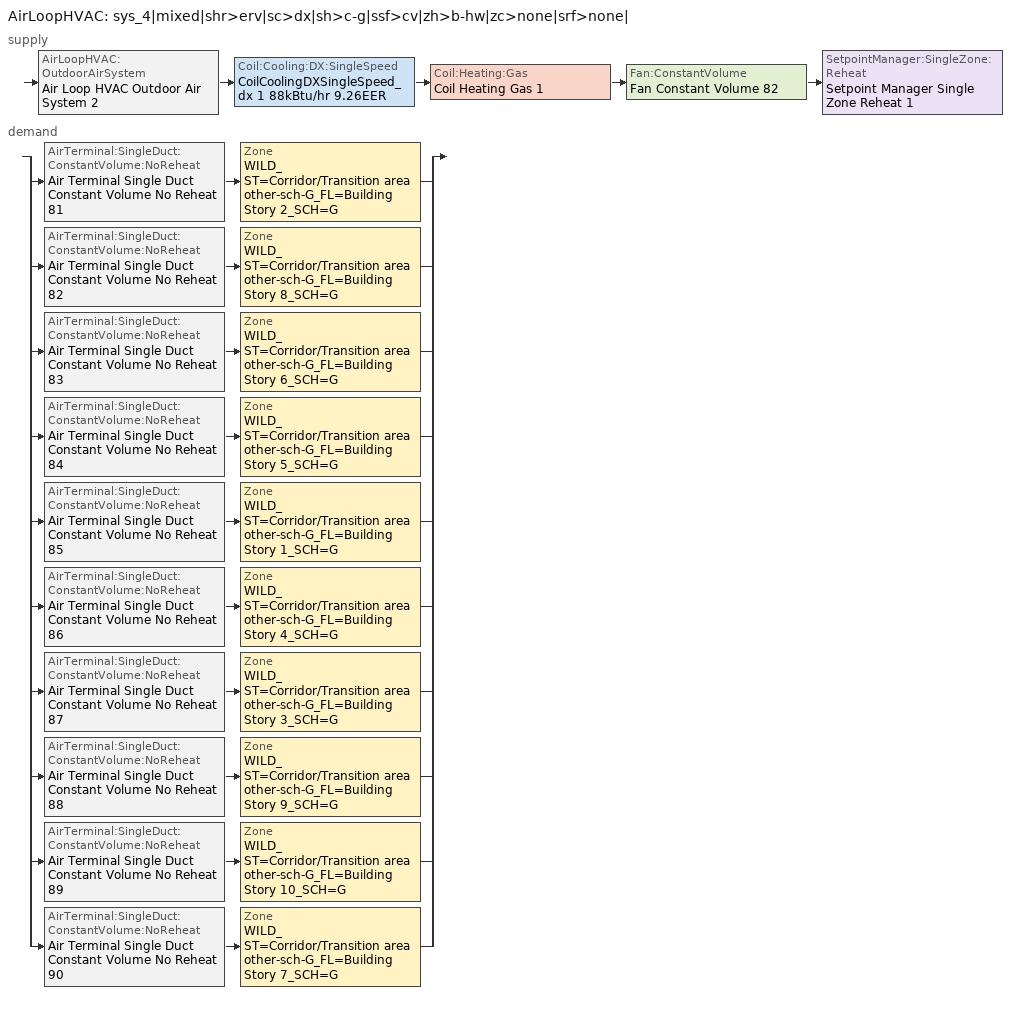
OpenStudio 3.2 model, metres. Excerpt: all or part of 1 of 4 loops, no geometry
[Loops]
AirLoopHVAC 'sys_4|mixed|shr>erv|sc>dx|sh>c-g|ssf>cv|zh>b-hw|zc>none|srf>none|'
 supply: AirLoopHVAC:OutdoorAirSystem 'Air Loop HVAC Outdoor Air System 2' > Coil:Cooling:DX:SingleSpeed 'CoilCoolingDXSingleSpeed_dx 1 88kBtu/hr 9.26EER' > Coil:Heating:Gas 'Coil Heating Gas 1' > Fan:ConstantVolume 'Fan Constant Volume 82' > SetpointManager:SingleZone:Reheat 'Setpoint Manager Single Zone Reheat 1'
 demand: split
  | AirTerminal:SingleDuct:ConstantVolume:NoReheat 'Air Terminal Single Duct Constant Volume No Reheat 81' > Zone 'WILD_ST=Corridor/Transition area other-sch-G_FL=Building Story 2_SCH=G'
  | AirTerminal:SingleDuct:ConstantVolume:NoReheat 'Air Terminal Single Duct Constant Volume No Reheat 82' > Zone 'WILD_ST=Corridor/Transition area other-sch-G_FL=Building Story 8_SCH=G'
  | AirTerminal:SingleDuct:ConstantVolume:NoReheat 'Air Terminal Single Duct Constant Volume No Reheat 83' > Zone 'WILD_ST=Corridor/Transition area other-sch-G_FL=Building Story 6_SCH=G'
  | AirTerminal:SingleDuct:ConstantVolume:NoReheat 'Air Terminal Single Duct Constant Volume No Reheat 84' > Zone 'WILD_ST=Corridor/Transition area other-sch-G_FL=Building Story 5_SCH=G'
  | AirTerminal:SingleDuct:ConstantVolume:NoReheat 'Air Terminal Single Duct Constant Volume No Reheat 85' > Zone 'WILD_ST=Corridor/Transition area other-sch-G_FL=Building Story 1_SCH=G'
  | AirTerminal:SingleDuct:ConstantVolume:NoReheat 'Air Terminal Single Duct Constant Volume No Reheat 86' > Zone 'WILD_ST=Corridor/Transition area other-sch-G_FL=Building Story 4_SCH=G'
  | AirTerminal:SingleDuct:ConstantVolume:NoReheat 'Air Terminal Single Duct Constant Volume No Reheat 87' > Zone 'WILD_ST=Corridor/Transition area other-sch-G_FL=Building Story 3_SCH=G'
  | AirTerminal:SingleDuct:ConstantVolume:NoReheat 'Air Terminal Single Duct Constant Volume No Reheat 88' > Zone 'WILD_ST=Corridor/Transition area other-sch-G_FL=Building Story 9_SCH=G'
  | AirTerminal:SingleDuct:ConstantVolume:NoReheat 'Air Terminal Single Duct Constant Volume No Reheat 89' > Zone 'WILD_ST=Corridor/Transition area other-sch-G_FL=Building Story 10_SCH=G'
  | AirTerminal:SingleDuct:ConstantVolume:NoReheat 'Air Terminal Single Duct Constant Volume No Reheat 90' > Zone 'WILD_ST=Corridor/Transition area other-sch-G_FL=Building Story 7_SCH=G'
[Sizing:Zone] Zone Cooling Design Supply Air Temperature Input Method=TemperatureDifference; Zone Cooling Design Supply Air Temperature {C}=14; Zone Cooling Design Supply Air Temperature Difference {deltaC}=11; Zone Heating Design Supply Air Temperature Input Method=TemperatureDifference; Zone Heating Design Supply Air Temperature {C}=40; Zone Heating Design Supply Air Temperature Difference {deltaC}=21; Zone Cooling Design Supply Air Humidity Ratio {kg-H2O/kg-air}=0.0085; Zone Heating Design Supply Air Humidity Ratio {kg-H2O/kg-air}=0.008; Zone Heating Sizing Factor=1.3; Zone Cooling Sizing Factor=1.1; Cooling Design Air Flow Method=DesignDay; Heating Design Air Flow Method=DesignDay; Account for Dedicated Outdoor Air System=No; Dedicated Outdoor Air System Control Strategy=NeutralSupplyAir; Dedicated Outdoor Air Low Setpoint Temperature for Design {C}=autosize; Dedicated Outdoor Air High Setpoint Temperature for Design {C}=autosize
WILD_ST=Corridor/Transition area other-sch-G_FL=Building Story 2_SCH=G; WILD_ST=Corridor/Transition area other-sch-G_FL=Building Story 8_SCH=G; WILD_ST=Corridor/Transition area other-sch-G_FL=Building Story 6_SCH=G; WILD_ST=Corridor/Transition area other-sch-G_FL=Building Story 5_SCH=G; WILD_ST=Corridor/Transition area other-sch-G_FL=Building Story 1_SCH=G; WILD_ST=Corridor/Transition area other-sch-G_FL=Building Story 4_SCH=G; WILD_ST=Corridor/Transition area other-sch-G_FL=Building Story 3_SCH=G; WILD_ST=Corridor/Transition area other-sch-G_FL=Building Story 9_SCH=G; WILD_ST=Corridor/Transition area other-sch-G_FL=Building Story 10_SCH=G; WILD_ST=Corridor/Transition area other-sch-G_FL=Building Story 7_SCH=G
[Zone equipment]
WILD_ST=Corridor/Transition area other-sch-G_FL=Building Story 2_SCH=G: Air Terminal Single Duct Constant Volume No Reheat 81, Zone HVAC Baseboard Convective Water 81
WILD_ST=Corridor/Transition area other-sch-G_FL=Building Story 8_SCH=G: Air Terminal Single Duct Constant Volume No Reheat 82, Zone HVAC Baseboard Convective Water 82
WILD_ST=Corridor/Transition area other-sch-G_FL=Building Story 6_SCH=G: Air Terminal Single Duct Constant Volume No Reheat 83, Zone HVAC Baseboard Convective Water 83
WILD_ST=Corridor/Transition area other-sch-G_FL=Building Story 5_SCH=G: Air Terminal Single Duct Constant Volume No Reheat 84, Zone HVAC Baseboard Convective Water 84
WILD_ST=Corridor/Transition area other-sch-G_FL=Building Story 1_SCH=G: Air Terminal Single Duct Constant Volume No Reheat 85, Zone HVAC Baseboard Convective Water 85
WILD_ST=Corridor/Transition area other-sch-G_FL=Building Story 4_SCH=G: Air Terminal Single Duct Constant Volume No Reheat 86, Zone HVAC Baseboard Convective Water 86
WILD_ST=Corridor/Transition area other-sch-G_FL=Building Story 3_SCH=G: Air Terminal Single Duct Constant Volume No Reheat 87, Zone HVAC Baseboard Convective Water 87
WILD_ST=Corridor/Transition area other-sch-G_FL=Building Story 9_SCH=G: Air Terminal Single Duct Constant Volume No Reheat 88, Zone HVAC Baseboard Convective Water 88
WILD_ST=Corridor/Transition area other-sch-G_FL=Building Story 10_SCH=G: Air Terminal Single Duct Constant Volume No Reheat 89, Zone HVAC Baseboard Convective Water 89
WILD_ST=Corridor/Transition area other-sch-G_FL=Building Story 7_SCH=G: Air Terminal Single Duct Constant Volume No Reheat 90, Zone HVAC Baseboard Convective Water 90
[AirLoopHVAC]
sys_4|mixed|shr>erv|sc>dx|sh>c-g|ssf>cv|zh>b-hw|zc>none|srf>none|: Availability Schedule=sys_4|mixed|shr>none|sc>dx|sh>c-g|ssf>cv|zh>b-hw|zc>none|srf>none| Occ Sch; Design Supply Air Flow Rate {m3/s}=autosize; Design Return Air Flow Fraction of Supply Air Flow=1
[Sizing:System]
sys_4|mixed|shr>erv|sc>dx|sh>c-g|ssf>cv|zh>b-hw|zc>none|srf>none|: Type of Load to Size On=Sensible; Design Outdoor Air Flow Rate {m3/s}=Autosize; Central Heating Maximum System Air Flow Ratio=1; Preheat Design Temperature {C}=7; Preheat Design Humidity Ratio {kg-H2O/kg-Air}=0.008; Precool Design Temperature {C}=13; Precool Design Humidity Ratio {kg-H2O/kg-Air}=0.008; Central Cooling Design Supply Air Temperature {C}=13; Central Heating Design Supply Air Temperature {C}=43; Sizing Option=NonCoincident; 100% Outdoor Air in Cooling=No; 100% Outdoor Air in Heating=No; Central Cooling Design Supply Air Humidity Ratio {kg-H2O/kg-Air}=0.0085; Central Heating Design Supply Air Humidity Ratio {kg-H2O/kg-Air}=0.008; Cooling Design Air Flow Method=DesignDay; Cooling Design Air Flow Rate {m3/s}=0; Heating Design Air Flow Method=DesignDay; Heating Design Air Flow Rate {m3/s}=0; System Outdoor Air Method=ZoneSum; Zone Maximum Outdoor Air Fraction=1; Cooling Supply Air Flow Rate Per Floor Area {m3/s-m2}=0.00996765; Cooling Fraction of Autosized Cooling Supply Air Flow Rate=1; Cooling Supply Air Flow Rate Per Unit Cooling Capacity {m3/s-W}=3.94755e-05; Heating Supply Air Flow Rate Per Floor Area {m3/s-m2}=0.00996765; Heating Fraction of Autosized Heating Supply Air Flow Rate=1; Heating Fraction of Autosized Cooling Supply Air Flow Rate=1; Heating Supply Air Flow Rate Per Unit Heating Capacity {m3/s-W}=3.15882e-05; Cooling Design Capacity Method=CoolingDesignCapacity; Cooling Design Capacity {W}=autosize; Cooling Design Capacity Per Floor Area {W/m2}=234.7; Fraction of Autosized Cooling Design Capacity=1; Heating Design Capacity Method=HeatingDesignCapacity; Heating Design Capacity {W}=autosize; Heating Design Capacity Per Floor Area {W/m2}=157; Fraction of Autosized Heating Design Capacity=1; Central Cooling Capacity Control Method=OnOff
[Fan:ConstantVolume]
Fan Constant Volume 82: Availability Schedule=Always On Discrete; Fan Total Efficiency=0.39975; Pressure Rise {Pa}=640; Maximum Flow Rate {m3/s}=AutoSize; Motor Efficiency=0.615
[Coil:Cooling:DX:SingleSpeed]
CoilCoolingDXSingleSpeed_dx 1 88kBtu/hr 9.26EER: Availability Schedule=Always On Discrete; Rated Total Cooling Capacity {W}=autosize; Rated Sensible Heat Ratio=autosize; Rated COP {W/W}=3.21949; Rated Air Flow Rate {m3/s}=autosize; Rated Evaporator Fan Power Per Volume Flow Rate {W/(m3/s)}=773.3; Total Cooling Capacity Function of Temperature Curve=DXCOOL-NECB2011-REF-CAPFT; Total Cooling Capacity Function of Flow Fraction Curve=DXCOOL-NECB2011-REF-CAPFFLOW; Energy Input Ratio Function of Temperature Curve=DXCOOL-NECB2011-REF-COOLEIRFT; Energy Input Ratio Function of Flow Fraction Curve=DXCOOL-NECB2011-REF-COOLEIRFFLOW; Part Load Fraction Correlation Curve=DXCOOL-NECB2011-REF-COOLPLFFPLR; Minimum Outdoor Dry-Bulb Temperature for Compressor Operation {C}=-25; Condenser Type=AirCooled; Evaporative Condenser Effectiveness=0; Evaporative Condenser Air Flow Rate {m3/s}=Autosize; Evaporative Condenser Pump Rated Power Consumption {W}=Autosize; Crankcase Heater Capacity {W}=0; Maximum Outdoor Dry-Bulb Temperature for Crankcase Heater Operation {C}=0; Basin Heater Capacity {W/K}=0; Basin Heater Setpoint Temperature {C}=10
[Controller:OutdoorAir]
Controller Outdoor Air 2: Minimum Outdoor Air Flow Rate {m3/s}=autosize; Maximum Outdoor Air Flow Rate {m3/s}=Autosize; Economizer Control Type=DifferentialEnthalpy; Economizer Control Action Type=ModulateFlow; Lockout Type=NoLockout; Minimum Limit Type=FixedMinimum; Minimum Outdoor Air Schedule=sys_4|mixed|shr>none|sc>dx|sh>c-g|ssf>cv|zh>b-hw|zc>none|srf>none| Occ Sch; Controller Mechanical Ventilation=Controller Mechanical Ventilation 2; High Humidity Control=No; Heat Recovery Bypass Control Type=BypassWhenOAFlowGreaterThanMinimum
[Controller:MechanicalVentilation]
Controller Mechanical Ventilation 2: Availability Schedule=Always On Discrete; System Outdoor Air Method=ZoneSum
[AirLoopHVAC:OutdoorAirSystem]
Air Loop HVAC Outdoor Air System 2: Controller=Controller Outdoor Air 2
[AirTerminal:SingleDuct:ConstantVolume:NoReheat] Availability Schedule=Always On Discrete; Maximum Air Flow Rate {m3/s}=AutoSize
Air Terminal Single Duct Constant Volume No Reheat 81; Air Terminal Single Duct Constant Volume No Reheat 82; Air Terminal Single Duct Constant Volume No Reheat 83; Air Terminal Single Duct Constant Volume No Reheat 84; Air Terminal Single Duct Constant Volume No Reheat 85; Air Terminal Single Duct Constant Volume No Reheat 86; Air Terminal Single Duct Constant Volume No Reheat 87; Air Terminal Single Duct Constant Volume No Reheat 88; Air Terminal Single Duct Constant Volume No Reheat 89; Air Terminal Single Duct Constant Volume No Reheat 90
[Coil:Heating:Gas]
Coil Heating Gas 1: Availability Schedule=Always On Discrete; Gas Burner Efficiency=0.924; Nominal Capacity {W}=AutoSize; Parasitic Electric Load {W}=0; Part Load Fraction Correlation Curve=FURNACE-EFFPLR-NECB2011; Parasitic Gas Load {W}=0
[SetpointManager:SingleZone:Reheat]
Setpoint Manager Single Zone Reheat 1: Minimum Supply Air Temperature {C}=13; Maximum Supply Air Temperature {C}=43; Control Zone=WILD_ST=Corridor/Transition area other-sch-G_FL=Building Story 2_SCH=G
[Schedule:Ruleset]
sys_4|mixed|shr>none|sc>dx|sh>c-g|ssf>cv|zh>b-hw|zc>none|srf>none| Occ Sch: Default Day Schedule=sys_4|mixed|shr>none|sc>dx|sh>c-g|ssf>cv|zh>b-hw|zc>none|srf>none| Occ Sch Default; Summer Design Day Schedule=sys_4|mixed|shr>none|sc>dx|sh>c-g|ssf>cv|zh>b-hw|zc>none|srf>none| Occ Sch Summer Design Day; Winter Design Day Schedule=sys_4|mixed|shr>none|sc>dx|sh>c-g|ssf>cv|zh>b-hw|zc>none|srf>none| Occ Sch Winter Design Day
[Schedule:Day]
sys_4|mixed|shr>none|sc>dx|sh>c-g|ssf>cv|zh>b-hw|zc>none|srf>none| Occ Sch Default; sys_4|mixed|shr>none|sc>dx|sh>c-g|ssf>cv|zh>b-hw|zc>none|srf>none| Occ Sch Winter Design Day; sys_4|mixed|shr>none|sc>dx|sh>c-g|ssf>cv|zh>b-hw|zc>none|srf>none| Occ Sch Summer Design Day: 24, 0, 1
[Schedule:Constant]
Always On Discrete: Value=1
[Curve:Biquadratic] Minimum Value of x=13; Maximum Value of x=24; Minimum Value of y=24; Maximum Value of y=46
Name | Coefficient1 Constant | Coefficient2 x | Coefficient3 x**2 | Coefficient4 y | Coefficient5 y**2 | Coefficient6 x*y
DXCOOL-NECB2011-REF-CAPFT | 0.867905 | 0.0142459 | 0.00055436 | -0.0075575 | 3.3e-05 | -0.0001918
DXCOOL-NECB2011-REF-COOLEIRFT | 0.114171 | 0.0281822 | -0.0004199 | 0.0214108 | 0.000161028 | -0.000679104
[Curve:Quadratic] Minimum Value of x=0.5; Maximum Value of x=1.5
Name | Coefficient1 Constant | Coefficient2 x | Coefficient3 x**2
DXCOOL-NECB2011-REF-CAPFFLOW | 0.8 | 0.2 | 0
DXCOOL-NECB2011-REF-COOLEIRFFLOW | 1.1552 | -0.1808 | 0.0256
[Curve:Cubic] Maximum Value of x=1
Name | Coefficient1 Constant | Coefficient2 x | Coefficient3 x**2 | Coefficient4 x**3 | Minimum Value of x
DXCOOL-NECB2011-REF-COOLPLFFPLR | 0.0277 | 4.9151 | -8.184 | 4.2702 | 0.7
FURNACE-EFFPLR-NECB2011 | 0.722 | 0.8211 | -1.0396 | 0.5 | 0
